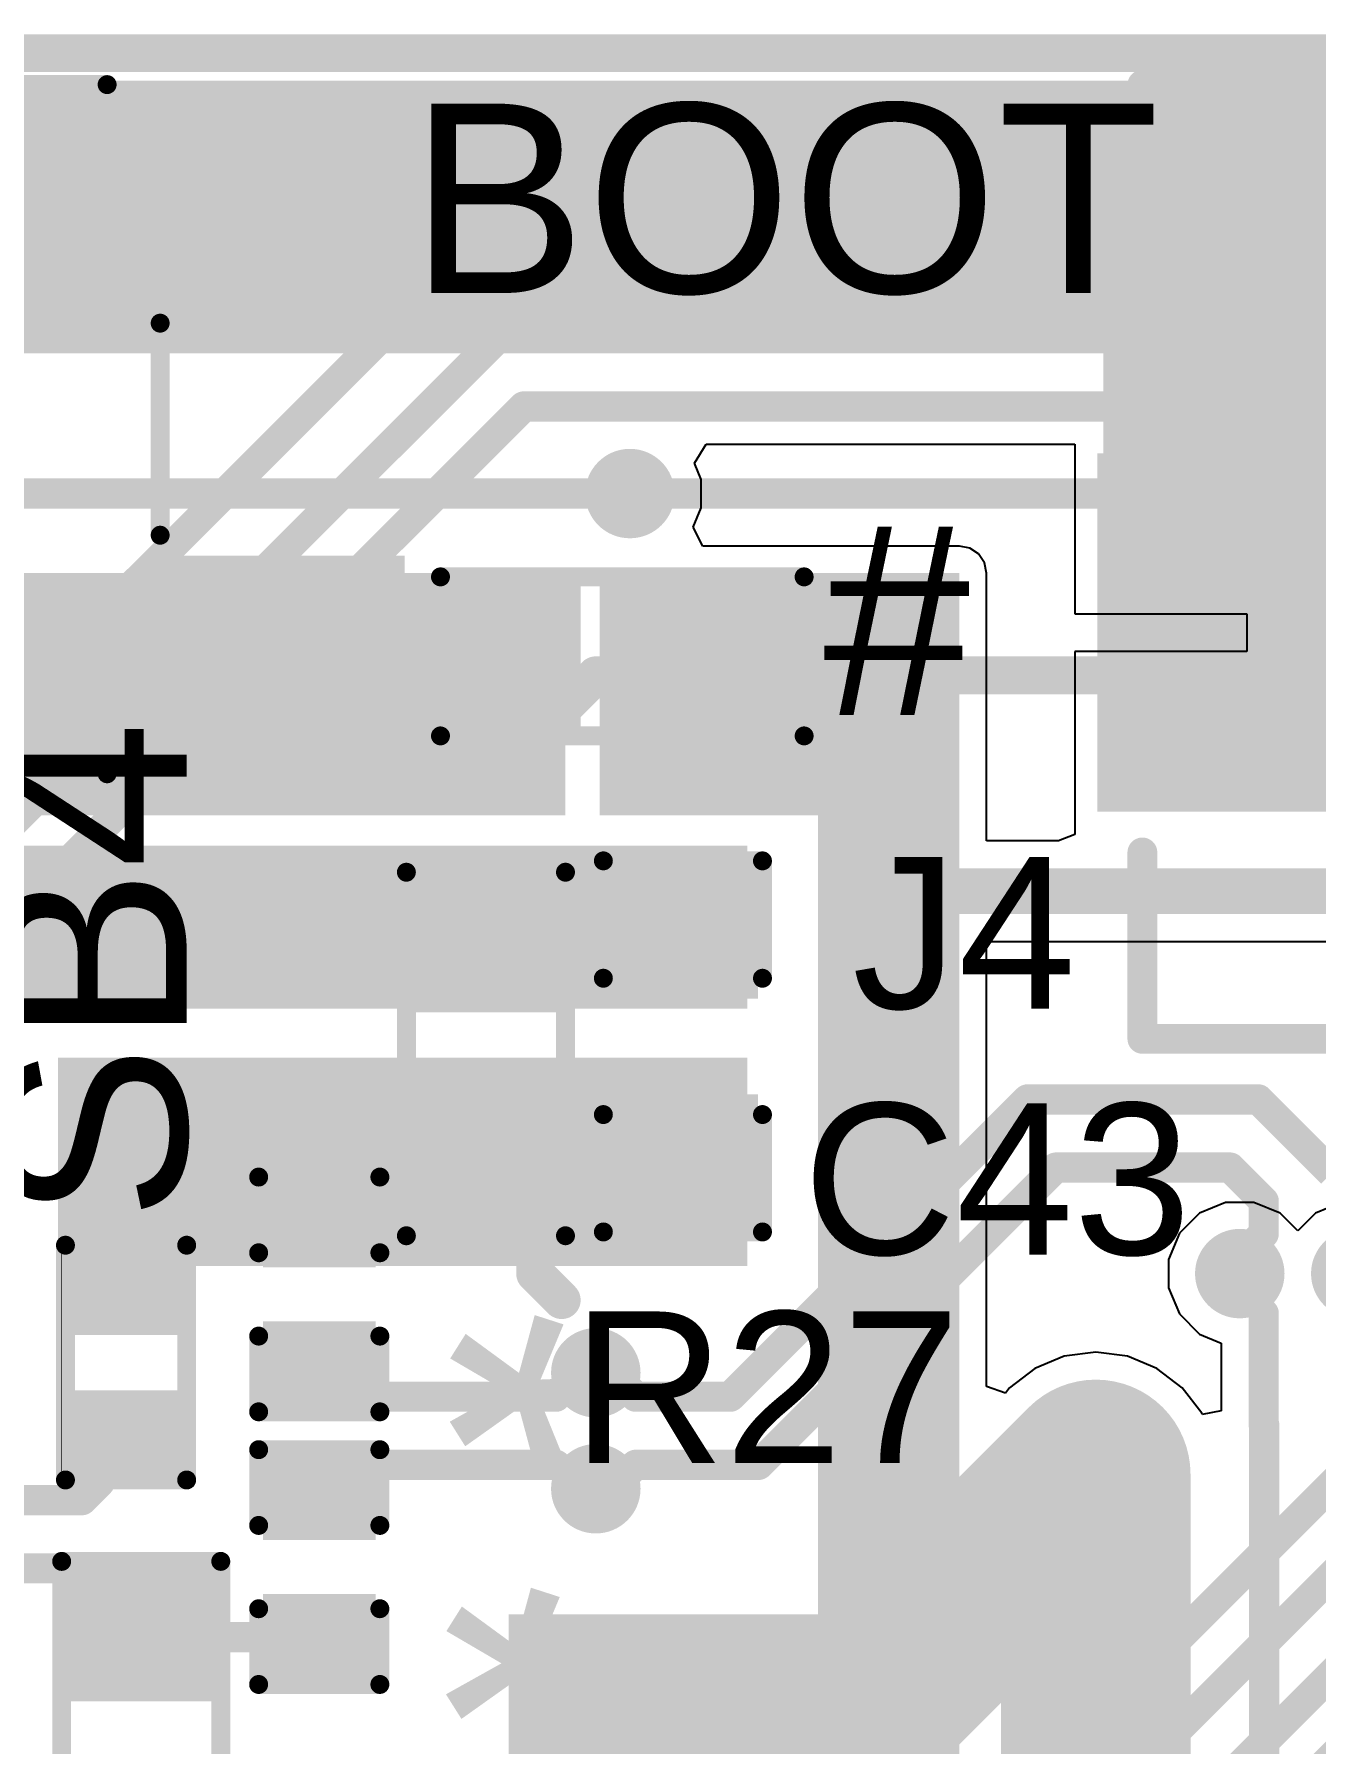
# Model space of a CAD drawing. Header units: millimetres. Extents: x -0.43 to 2.06, y -0.4 to 2.49.
# Drawn here: x 0.1018 to 0.4401, y 2.0338 to 2.4853 of the extents above; entities that cross this region are included whole.
import ezdxf

# ---------------------------------------------------------------- set-up
doc = ezdxf.new("R2010")
doc.units = ezdxf.units.MM
doc.header["$MEASUREMENT"] = 0
for name, color, linetype in [('BottomLayer', 5, 'Continuous'), ('Mechanical2', 216, 'Continuous'), ('TopLayer', 1, 'Continuous'), ('TopOverlay', 2, 'Continuous'), ('TopPaste', 8, 'Continuous'), ('TopSolder', 216, 'Continuous'), ('ViaHoleLayer', 16, 'Continuous')]:
    doc.layers.add(name, color=color, linetype=linetype)
doc.styles.add('Arial', font='', dxfattribs={"height": 0.2})
doc.styles.get('Arial').set_extended_font_data('Arial')

# ---------------------------------------------------------------- blocks, each defined once
blk = doc.blocks.new('SOLDER_BRIDGE_0402_8')
at = {"layer": 'TopLayer'}
for points in [[(-0.0275, -0.0125), (-0.0275, 0.0125), (-0.0095, 0.0125), (-0.0095, -0.0125)], [(0.0095, -0.0125), (0.0095, 0.0125), (0.0275, 0.0125), (0.0275, -0.0125)]]:
    blk.add_hatch(color=1, dxfattribs=at).paths.add_polyline_path(points)
at = {"layer": 'TopPaste'}
for points in [[(-0.0275, -0.0125), (-0.0275, 0.0125), (-0.0095, 0.0125), (-0.0095, -0.0125)], [(0.0095, -0.0125), (0.0095, 0.0125), (0.0275, 0.0125), (0.0275, -0.0125)]]:
    blk.add_hatch(color=8, dxfattribs=at).paths.add_polyline_path(points)
at = {"layer": 'TopSolder'}
for points in [[(-0.02967, -0.01467), (-0.02967, 0.01467), (-0.00733, 0.01467), (-0.00733, -0.01467)], [(0.00733, -0.01467), (0.00733, 0.01467), (0.02967, 0.01467), (0.02967, -0.01467)]]:
    blk.add_hatch(color=216, dxfattribs=at).paths.add_polyline_path(points)
at = {"layer": 'TopOverlay'}
for points, const_width in [([(0.031, 0.016), (-0.031, 0.016)], 0.005), ([(-0.031, -0.016), (-0.031, 0.016)], 0.005), ([(0.031, -0.016), (0.031, 0.016)], 0.005), ([(0.031, -0.016), (-0.031, -0.016)], 0.005), ([(0.032, -0.017), (-0.032, -0.017)], 0.000127)]:
    blk.add_lwpolyline(points, dxfattribs=dict(at, const_width=const_width))
for points, const_width in [([(-0.03225, 0.016, 1), (-0.02975, 0.016, 1)], 0.0025), ([(-0.03225, 0.016, 1), (-0.02975, 0.016, 1)], 0.0025), ([(0.02975, 0.016, 1), (0.03225, 0.016, 1)], 0.0025), ([(0.02975, 0.016, 1), (0.03225, 0.016, 1)], 0.0025), ([(-0.03225, -0.016, 1), (-0.02975, -0.016, 1)], 0.0025), ([(-0.03225, -0.016, 1), (-0.02975, -0.016, 1)], 0.0025), ([(0.02975, -0.016, 1), (0.03225, -0.016, 1)], 0.0025), ([(0.02975, -0.016, 1), (0.03225, -0.016, 1)], 0.0025), ([(-0.03203, -0.017, 1), (-0.03197, -0.017, 1)], 0.0000635), ([(0.03197, -0.017, 1), (0.03203, -0.017, 1)], 0.0000635)]:
    blk.add_lwpolyline(points, format="xyb", close=True, dxfattribs=dict(at, const_width=const_width))
blk = doc.blocks.new('TS_1109S_C_B_58')
at = {"layer": 'TopLayer'}
for points in [[(-0.15551, 0.08071), (-0.10039, 0.08071), (-0.10039, 0.0374), (-0.15551, 0.0374)], [(0.10039, 0.08071), (0.15551, 0.08071), (0.15551, 0.0374), (0.10039, 0.0374)], [(-0.15551, -0.0374), (-0.10039, -0.0374), (-0.10039, -0.08071), (-0.15551, -0.08071)], [(0.10039, -0.0374), (0.15551, -0.0374), (0.15551, -0.08071), (0.10039, -0.08071)]]:
    blk.add_hatch(color=1, dxfattribs=at).paths.add_polyline_path(points)
at = {"layer": 'TopPaste'}
for points in [[(-0.15551, 0.08071), (-0.10039, 0.08071), (-0.10039, 0.0374), (-0.15551, 0.0374)], [(0.10039, 0.08071), (0.15551, 0.08071), (0.15551, 0.0374), (0.10039, 0.0374)], [(-0.15551, -0.0374), (-0.10039, -0.0374), (-0.10039, -0.08071), (-0.15551, -0.08071)], [(0.10039, -0.0374), (0.15551, -0.0374), (0.15551, -0.08071), (0.10039, -0.08071)]]:
    blk.add_hatch(color=8, dxfattribs=at).paths.add_polyline_path(points)
at = {"layer": 'TopSolder'}
for points in [[(-0.15951, 0.08471), (-0.09639, 0.08471), (-0.09639, 0.0334), (-0.15951, 0.0334)], [(0.09639, 0.08471), (0.15951, 0.08471), (0.15951, 0.0334), (0.09639, 0.0334)], [(-0.15951, -0.0334), (-0.09639, -0.0334), (-0.09639, -0.08471), (-0.15951, -0.08471)], [(0.09639, -0.0334), (0.15951, -0.0334), (0.15951, -0.08471), (0.09639, -0.08471)]]:
    blk.add_hatch(color=216, dxfattribs=at).paths.add_polyline_path(points)
at = {"layer": 'TopOverlay', "const_width": 0.005}
for points in [[(-0.079, 0.091), (0.081, 0.091)], [(-0.095, -0.028), (-0.095, 0.028)], [(0.095, -0.028), (0.095, 0.028)], [(-0.079, -0.091), (0.081, -0.091)]]:
    blk.add_lwpolyline(points, dxfattribs=at)
at = {"layer": 'TopOverlay'}
for points, const_width in [([(-0.08025, 0.091, 1), (-0.07775, 0.091, 1)], 0.0025), ([(0.07975, 0.091, 1), (0.08225, 0.091, 1)], 0.0025), ([(0.04826, 0, 1), (-0.04826, 0, 1)], 0.005), ([(-0.09625, 0.028, 1), (-0.09375, 0.028, 1)], 0.0025), ([(0.09375, 0.028, 1), (0.09625, 0.028, 1)], 0.0025), ([(0.02193, 0, 1), (-0.02193, 0, 1)], 0.01), ([(-0.02443, 0, 1), (-0.01943, 0, 1)], 0.005), ([(0.01943, 0, 1), (0.02443, 0, 1)], 0.005), ([(-0.04951, 0, 1), (-0.04701, 0, 1)], 0.0025), ([(0.04701, 0, 1), (0.04951, 0, 1)], 0.0025), ([(-0.09625, -0.028, 1), (-0.09375, -0.028, 1)], 0.0025), ([(0.09375, -0.028, 1), (0.09625, -0.028, 1)], 0.0025), ([(-0.08025, -0.091, 1), (-0.07775, -0.091, 1)], 0.0025), ([(0.07975, -0.091, 1), (0.08225, -0.091, 1)], 0.0025)]:
    blk.add_lwpolyline(points, format="xyb", close=True, dxfattribs=dict(at, const_width=const_width))
blk = doc.blocks.new('RES_0603_68')
at = {"layer": 'TopLayer'}
for points in [[(-0.015, 0.0175), (-0.015, -0.0175), (-0.045, -0.0175), (-0.045, 0.0175)], [(0.045, 0.0175), (0.045, -0.0175), (0.015, -0.0175), (0.015, 0.0175)]]:
    blk.add_hatch(color=1, dxfattribs=at).paths.add_polyline_path(points)
at = {"layer": 'TopPaste'}
for points in [[(-0.015, 0.0175), (-0.015, -0.0175), (-0.045, -0.0175), (-0.045, 0.0175)], [(0.045, 0.0175), (0.045, -0.0175), (0.015, -0.0175), (0.015, 0.0175)]]:
    blk.add_hatch(color=8, dxfattribs=at).paths.add_polyline_path(points)
at = {"layer": 'TopSolder'}
for points in [[(-0.011, 0.0215), (-0.011, -0.0215), (-0.049, -0.0215), (-0.049, 0.0215)], [(0.049, 0.0215), (0.049, -0.0215), (0.011, -0.0215), (0.011, 0.0215)]]:
    blk.add_hatch(color=216, dxfattribs=at).paths.add_polyline_path(points)
at = {"layer": 'TopOverlay', "const_width": 0.005}
for points in [[(-0.048, 0.021), (-0.048, -0.021)], [(-0.048, 0.021), (0.048, 0.021)], [(0.048, 0.021), (0.048, -0.021)], [(-0.048, -0.021), (0.048, -0.021)]]:
    blk.add_lwpolyline(points, dxfattribs=at)
at = {"layer": 'TopOverlay', "const_width": 0.0025}
for points in [[(-0.04925, 0.021, 1), (-0.04675, 0.021, 1)], [(-0.04925, 0.021, 1), (-0.04675, 0.021, 1)], [(0.04675, 0.021, 1), (0.04925, 0.021, 1)], [(0.04675, 0.021, 1), (0.04925, 0.021, 1)], [(-0.04925, -0.021, 1), (-0.04675, -0.021, 1)], [(-0.04925, -0.021, 1), (-0.04675, -0.021, 1)], [(0.04675, -0.021, 1), (0.04925, -0.021, 1)], [(0.04675, -0.021, 1), (0.04925, -0.021, 1)]]:
    blk.add_lwpolyline(points, format="xyb", close=True, dxfattribs=at)
blk = doc.blocks.new('RES_0603_69')
at = {"layer": 'TopLayer'}
for points in [[(-0.015, 0.0175), (-0.015, -0.0175), (-0.045, -0.0175), (-0.045, 0.0175)], [(0.045, 0.0175), (0.045, -0.0175), (0.015, -0.0175), (0.015, 0.0175)]]:
    blk.add_hatch(color=1, dxfattribs=at).paths.add_polyline_path(points)
at = {"layer": 'TopPaste'}
for points in [[(-0.015, 0.0175), (-0.015, -0.0175), (-0.045, -0.0175), (-0.045, 0.0175)], [(0.045, 0.0175), (0.045, -0.0175), (0.015, -0.0175), (0.015, 0.0175)]]:
    blk.add_hatch(color=8, dxfattribs=at).paths.add_polyline_path(points)
at = {"layer": 'TopSolder'}
for points in [[(-0.011, 0.0215), (-0.011, -0.0215), (-0.049, -0.0215), (-0.049, 0.0215)], [(0.049, 0.0215), (0.049, -0.0215), (0.011, -0.0215), (0.011, 0.0215)]]:
    blk.add_hatch(color=216, dxfattribs=at).paths.add_polyline_path(points)
at = {"layer": 'TopOverlay', "const_width": 0.005}
for points in [[(-0.048, -0.021), (-0.048, 0.021)], [(0.048, 0.021), (-0.048, 0.021)], [(0.048, -0.021), (0.048, 0.021)], [(0.048, -0.021), (-0.048, -0.021)]]:
    blk.add_lwpolyline(points, dxfattribs=at)
at = {"layer": 'TopOverlay', "const_width": 0.0025}
for points in [[(-0.04925, 0.021, 1), (-0.04675, 0.021, 1)], [(-0.04925, 0.021, 1), (-0.04675, 0.021, 1)], [(0.04675, 0.021, 1), (0.04925, 0.021, 1)], [(0.04675, 0.021, 1), (0.04925, 0.021, 1)], [(-0.04925, -0.021, 1), (-0.04675, -0.021, 1)], [(-0.04925, -0.021, 1), (-0.04675, -0.021, 1)], [(0.04675, -0.021, 1), (0.04925, -0.021, 1)], [(0.04675, -0.021, 1), (0.04925, -0.021, 1)]]:
    blk.add_lwpolyline(points, format="xyb", close=True, dxfattribs=at)
blk = doc.blocks.new('RES_0603_86')
at = {"layer": 'TopLayer'}
for points in [[(-0.015, 0.0175), (-0.015, -0.0175), (-0.045, -0.0175), (-0.045, 0.0175)], [(0.045, 0.0175), (0.045, -0.0175), (0.015, -0.0175), (0.015, 0.0175)]]:
    blk.add_hatch(color=1, dxfattribs=at).paths.add_polyline_path(points)
at = {"layer": 'TopPaste'}
for points in [[(-0.015, 0.0175), (-0.015, -0.0175), (-0.045, -0.0175), (-0.045, 0.0175)], [(0.045, 0.0175), (0.045, -0.0175), (0.015, -0.0175), (0.015, 0.0175)]]:
    blk.add_hatch(color=8, dxfattribs=at).paths.add_polyline_path(points)
at = {"layer": 'TopSolder'}
for points in [[(-0.011, 0.0215), (-0.011, -0.0215), (-0.049, -0.0215), (-0.049, 0.0215)], [(0.049, 0.0215), (0.049, -0.0215), (0.011, -0.0215), (0.011, 0.0215)]]:
    blk.add_hatch(color=216, dxfattribs=at).paths.add_polyline_path(points)
at = {"layer": 'TopOverlay', "const_width": 0.005}
for points in [[(-0.048, 0.021), (-0.048, -0.021)], [(0.048, 0.021), (-0.048, 0.021)], [(0.048, 0.021), (0.048, -0.021)], [(0.048, -0.021), (-0.048, -0.021)]]:
    blk.add_lwpolyline(points, dxfattribs=at)
at = {"layer": 'TopOverlay', "const_width": 0.0025}
for points in [[(-0.04925, 0.021, 1), (-0.04675, 0.021, 1)], [(-0.04925, 0.021, 1), (-0.04675, 0.021, 1)], [(0.04675, 0.021, 1), (0.04925, 0.021, 1)], [(0.04675, 0.021, 1), (0.04925, 0.021, 1)], [(-0.04925, -0.021, 1), (-0.04675, -0.021, 1)], [(-0.04925, -0.021, 1), (-0.04675, -0.021, 1)], [(0.04675, -0.021, 1), (0.04925, -0.021, 1)], [(0.04675, -0.021, 1), (0.04925, -0.021, 1)]]:
    blk.add_lwpolyline(points, format="xyb", close=True, dxfattribs=at)
blk = doc.blocks.new('FH12A_40S_0_5SH_55__96')
at = {"layer": 'TopLayer'}
blk.add_hatch(color=1, dxfattribs=at).paths.add_polyline_path([(-0.49409, 0.10728), (-0.42323, 0.10728), (-0.42323, 0.02067), (-0.49409, 0.02067)])
at = {"layer": 'TopPaste'}
blk.add_hatch(color=8, dxfattribs=at).paths.add_polyline_path([(-0.49409, 0.10728), (-0.42323, 0.10728), (-0.42323, 0.02067), (-0.49409, 0.02067)])
at = {"layer": 'TopSolder'}
blk.add_hatch(color=216, dxfattribs=at).paths.add_polyline_path([(-0.49809, 0.11128), (-0.41923, 0.11128), (-0.41923, 0.01667), (-0.49809, 0.01667)])
at = {"layer": 'TopOverlay', "const_width": 0.00787}
for points in [[(-0.48622, 0.12205), (-0.48622, 0.20866)], [(-0.48622, 0.20866), (0.48622, 0.20866)], [(-0.48622, -0.04331), (-0.48622, 0.00591)], [(-0.48622, -0.04331), (-0.40453, -0.04331)]]:
    blk.add_lwpolyline(points, dxfattribs=at)
at = {"layer": 'TopOverlay', "const_width": 0.00394}
for points in [[(-0.48819, 0.20866, 1), (-0.48425, 0.20866, 1)], [(-0.48819, 0.20866, 1), (-0.48425, 0.20866, 1)], [(-0.48819, 0.12205, 1), (-0.48425, 0.12205, 1)], [(-0.48819, 0.00591, 1), (-0.48425, 0.00591, 1)], [(-0.48819, -0.04331, 1), (-0.48425, -0.04331, 1)], [(-0.48819, -0.04331, 1), (-0.48425, -0.04331, 1)]]:
    blk.add_lwpolyline(points, format="xyb", close=True, dxfattribs=at)
blk = doc.blocks.new('CAP_0603_116')
at = {"layer": 'TopLayer'}
for points in [[(-0.015, 0.0175), (-0.015, -0.0175), (-0.045, -0.0175), (-0.045, 0.0175)], [(0.045, 0.0175), (0.045, -0.0175), (0.015, -0.0175), (0.015, 0.0175)]]:
    blk.add_hatch(color=1, dxfattribs=at).paths.add_polyline_path(points)
at = {"layer": 'TopPaste'}
for points in [[(-0.015, 0.0175), (-0.015, -0.0175), (-0.045, -0.0175), (-0.045, 0.0175)], [(0.045, 0.0175), (0.045, -0.0175), (0.015, -0.0175), (0.015, 0.0175)]]:
    blk.add_hatch(color=8, dxfattribs=at).paths.add_polyline_path(points)
at = {"layer": 'TopSolder'}
for points in [[(-0.01264, 0.01986), (-0.01264, -0.01986), (-0.04736, -0.01986), (-0.04736, 0.01986)], [(0.04736, 0.01986), (0.04736, -0.01986), (0.01264, -0.01986), (0.01264, 0.01986)]]:
    blk.add_hatch(color=216, dxfattribs=at).paths.add_polyline_path(points)
at = {"layer": 'TopOverlay', "const_width": 0.005}
for points in [[(-0.018, 0.021), (-0.049, 0.021)], [(-0.049, -0.021), (-0.049, 0.021)], [(0.049, 0.021), (0.018, 0.021)], [(0.049, -0.021), (0.049, 0.021)], [(-0.018, -0.021), (-0.049, -0.021)], [(0.049, -0.021), (0.018, -0.021)]]:
    blk.add_lwpolyline(points, dxfattribs=at)
at = {"layer": 'TopOverlay', "const_width": 0.0025}
for points in [[(-0.05025, 0.021, 1), (-0.04775, 0.021, 1)], [(-0.05025, 0.021, 1), (-0.04775, 0.021, 1)], [(-0.01925, 0.021, 1), (-0.01675, 0.021, 1)], [(0.01675, 0.021, 1), (0.01925, 0.021, 1)], [(0.04775, 0.021, 1), (0.05025, 0.021, 1)], [(0.04775, 0.021, 1), (0.05025, 0.021, 1)], [(-0.05025, -0.021, 1), (-0.04775, -0.021, 1)], [(-0.05025, -0.021, 1), (-0.04775, -0.021, 1)], [(-0.01925, -0.021, 1), (-0.01675, -0.021, 1)], [(0.01675, -0.021, 1), (0.01925, -0.021, 1)], [(0.04775, -0.021, 1), (0.05025, -0.021, 1)], [(0.04775, -0.021, 1), (0.05025, -0.021, 1)]]:
    blk.add_lwpolyline(points, format="xyb", close=True, dxfattribs=at)
blk = doc.blocks.new('CAP_0402_117')
at = {"layer": 'TopLayer'}
for points in [[(-0.0275, -0.0125), (-0.0275, 0.0125), (-0.0095, 0.0125), (-0.0095, -0.0125)], [(0.0095, -0.0125), (0.0095, 0.0125), (0.0275, 0.0125), (0.0275, -0.0125)]]:
    blk.add_hatch(color=1, dxfattribs=at).paths.add_polyline_path(points)
at = {"layer": 'TopPaste'}
for points in [[(-0.0275, -0.0125), (-0.0275, 0.0125), (-0.0095, 0.0125), (-0.0095, -0.0125)], [(0.0095, -0.0125), (0.0095, 0.0125), (0.0275, 0.0125), (0.0275, -0.0125)]]:
    blk.add_hatch(color=8, dxfattribs=at).paths.add_polyline_path(points)
at = {"layer": 'TopSolder'}
for points in [[(-0.02986, -0.01486), (-0.02986, 0.01486), (-0.00714, 0.01486), (-0.00714, -0.01486)], [(0.00714, -0.01486), (0.00714, 0.01486), (0.02986, 0.01486), (0.02986, -0.01486)]]:
    blk.add_hatch(color=216, dxfattribs=at).paths.add_polyline_path(points)
at = {"layer": 'TopOverlay', "const_width": 0.005}
for points in [[(-0.031, 0.016), (-0.011, 0.016)], [(-0.031, 0.016), (-0.031, -0.016)], [(0.011, 0.016), (0.031, 0.016)], [(0.031, 0.016), (0.031, -0.016)], [(-0.031, -0.016), (-0.011, -0.016)], [(0.011, -0.016), (0.031, -0.016)]]:
    blk.add_lwpolyline(points, dxfattribs=at)
at = {"layer": 'TopOverlay', "const_width": 0.0025}
for points in [[(-0.03225, 0.016, 1), (-0.02975, 0.016, 1)], [(-0.03225, 0.016, 1), (-0.02975, 0.016, 1)], [(-0.01225, 0.016, 1), (-0.00975, 0.016, 1)], [(0.00975, 0.016, 1), (0.01225, 0.016, 1)], [(0.02975, 0.016, 1), (0.03225, 0.016, 1)], [(0.02975, 0.016, 1), (0.03225, 0.016, 1)], [(-0.03225, -0.016, 1), (-0.02975, -0.016, 1)], [(-0.03225, -0.016, 1), (-0.02975, -0.016, 1)], [(-0.01225, -0.016, 1), (-0.00975, -0.016, 1)], [(0.00975, -0.016, 1), (0.01225, -0.016, 1)], [(0.02975, -0.016, 1), (0.03225, -0.016, 1)], [(0.02975, -0.016, 1), (0.03225, -0.016, 1)]]:
    blk.add_lwpolyline(points, format="xyb", close=True, dxfattribs=at)
blk = doc.blocks.new('CAP_0402_119')
at = {"layer": 'TopLayer'}
for points in [[(-0.0275, -0.0125), (-0.0275, 0.0125), (-0.0095, 0.0125), (-0.0095, -0.0125)], [(0.0095, -0.0125), (0.0095, 0.0125), (0.0275, 0.0125), (0.0275, -0.0125)]]:
    blk.add_hatch(color=1, dxfattribs=at).paths.add_polyline_path(points)
at = {"layer": 'TopPaste'}
for points in [[(-0.0275, -0.0125), (-0.0275, 0.0125), (-0.0095, 0.0125), (-0.0095, -0.0125)], [(0.0095, -0.0125), (0.0095, 0.0125), (0.0275, 0.0125), (0.0275, -0.0125)]]:
    blk.add_hatch(color=8, dxfattribs=at).paths.add_polyline_path(points)
at = {"layer": 'TopSolder'}
for points in [[(-0.02986, -0.01486), (-0.02986, 0.01486), (-0.00714, 0.01486), (-0.00714, -0.01486)], [(0.00714, -0.01486), (0.00714, 0.01486), (0.02986, 0.01486), (0.02986, -0.01486)]]:
    blk.add_hatch(color=216, dxfattribs=at).paths.add_polyline_path(points)
at = {"layer": 'TopOverlay', "const_width": 0.005}
for points in [[(-0.011, 0.016), (-0.031, 0.016)], [(-0.031, -0.016), (-0.031, 0.016)], [(0.031, 0.016), (0.011, 0.016)], [(0.031, -0.016), (0.031, 0.016)], [(-0.011, -0.016), (-0.031, -0.016)], [(0.031, -0.016), (0.011, -0.016)]]:
    blk.add_lwpolyline(points, dxfattribs=at)
at = {"layer": 'TopOverlay', "const_width": 0.0025}
for points in [[(-0.03225, 0.016, 1), (-0.02975, 0.016, 1)], [(-0.03225, 0.016, 1), (-0.02975, 0.016, 1)], [(-0.01225, 0.016, 1), (-0.00975, 0.016, 1)], [(0.00975, 0.016, 1), (0.01225, 0.016, 1)], [(0.02975, 0.016, 1), (0.03225, 0.016, 1)], [(0.02975, 0.016, 1), (0.03225, 0.016, 1)], [(-0.03225, -0.016, 1), (-0.02975, -0.016, 1)], [(-0.03225, -0.016, 1), (-0.02975, -0.016, 1)], [(-0.01225, -0.016, 1), (-0.00975, -0.016, 1)], [(0.00975, -0.016, 1), (0.01225, -0.016, 1)], [(0.02975, -0.016, 1), (0.03225, -0.016, 1)], [(0.02975, -0.016, 1), (0.03225, -0.016, 1)]]:
    blk.add_lwpolyline(points, format="xyb", close=True, dxfattribs=at)

msp = doc.modelspace()

# ---------------------------------------------------------------- hatches: boundary and pattern name
at = {"layer": 'BottomLayer'}
h = msp.add_hatch(color=5, dxfattribs=at)
edge = h.paths.add_edge_path()
edge.add_arc((0.259, 2.364), 0.01181, 0, 360)
h = msp.add_hatch(color=5, dxfattribs=at)
edge = h.paths.add_edge_path()
edge.add_arc((0.228, 2.294), 0.01181, 0, 360)
h = msp.add_hatch(color=5, dxfattribs=at)
edge = h.paths.add_edge_path()
edge.add_arc((0.42, 2.158), 0.01181, 0, 360)
h = msp.add_hatch(color=5, dxfattribs=at)
edge = h.paths.add_edge_path()
edge.add_arc((0.45062, 2.158), 0.01181, 0, 360)
h = msp.add_hatch(color=5, dxfattribs=at)
edge = h.paths.add_edge_path()
edge.add_arc((0.25, 2.13181), 0.01181, 0, 360)
h = msp.add_hatch(color=5, dxfattribs=at)
edge = h.paths.add_edge_path()
edge.add_arc((0.25, 2.10119), 0.01181, 0, 360)
h = msp.add_hatch(color=5, dxfattribs=at)
edge = h.paths.add_edge_path()
edge.add_arc((0.382, 2.105), 0.01181, 0, 360)
at = {"layer": 'TopLayer'}
for points in [[(-0.128, 2.401), (0.455, 2.401), (0.455, 2.473), (-0.128, 2.473)], [(0.384, 2.284), (0.463, 2.284), (0.463, 2.472), (0.384, 2.472)], [(0.425, 2.453), (1.418, 2.453), (1.418, 2.473), (0.425, 2.473)], [(-0.125, 2.279), (0.242, 2.279), (0.242, 2.343), (-0.125, 2.343)], [(0.251, 2.279), (0.346, 2.279), (0.346, 2.343), (0.251, 2.343)], [(0.30869, 2.056), (0.346, 2.056), (0.346, 2.343), (0.30869, 2.343)], [(0.084, 2.228), (0.29, 2.228), (0.29, 2.271), (0.084, 2.271)], [(0.108, 2.144), (0.142, 2.144), (0.142, 2.215), (0.108, 2.215)], [(0.136, 2.16), (0.29, 2.16), (0.29, 2.215), (0.136, 2.215)], [(0.227, 1.79616), (0.346, 1.79616), (0.346, 2.068), (0.227, 2.068)]]:
    msp.add_hatch(color=1, dxfattribs=at).paths.add_polyline_path(points)
h = msp.add_hatch(color=1, dxfattribs=at)
edge = h.paths.add_edge_path()
edge.add_arc((0.259, 2.364), 0.01181, 0, 360)
h = msp.add_hatch(color=1, dxfattribs=at)
edge = h.paths.add_edge_path()
edge.add_arc((0.228, 2.294), 0.01181, 0, 360)
h = msp.add_hatch(color=1, dxfattribs=at)
edge = h.paths.add_edge_path()
edge.add_arc((0.42, 2.158), 0.01181, 0, 360)
h = msp.add_hatch(color=1, dxfattribs=at)
edge = h.paths.add_edge_path()
edge.add_arc((0.45062, 2.158), 0.01181, 0, 360)
h = msp.add_hatch(color=1, dxfattribs=at)
edge = h.paths.add_edge_path()
edge.add_arc((0.25, 2.13181), 0.01181, 0, 360)
h = msp.add_hatch(color=1, dxfattribs=at)
edge = h.paths.add_edge_path()
edge.add_arc((0.25, 2.10119), 0.01181, 0, 360)
h = msp.add_hatch(color=1, dxfattribs=at)
edge = h.paths.add_edge_path()
edge.add_arc((0.382, 2.105), 0.01181, 0, 360)
at = {"layer": 'ViaHoleLayer'}
h = msp.add_hatch(color=16, dxfattribs=at)
edge = h.paths.add_edge_path()
edge.add_arc((0.259, 2.364), 0.00591, 0, 360)
h = msp.add_hatch(color=16, dxfattribs=at)
edge = h.paths.add_edge_path()
edge.add_arc((0.228, 2.294), 0.00591, 0, 360)
h = msp.add_hatch(color=16, dxfattribs=at)
edge = h.paths.add_edge_path()
edge.add_arc((0.42, 2.158), 0.00591, 0, 360)
h = msp.add_hatch(color=16, dxfattribs=at)
edge = h.paths.add_edge_path()
edge.add_arc((0.25, 2.13181), 0.00591, 0, 360)
h = msp.add_hatch(color=16, dxfattribs=at)
edge = h.paths.add_edge_path()
edge.add_arc((0.382, 2.105), 0.00591, 0, 360)
h = msp.add_hatch(color=16, dxfattribs=at)
edge = h.paths.add_edge_path()
edge.add_arc((0.25, 2.10119), 0.00591, 0, 360)

# ---------------------------------------------------------------- linework, layer by layer
at = {"layer": 'BottomLayer'}
for points, const_width in [([(0.118, 2.33), (0.222, 2.434)], 0.008), ([(0.222, 2.434), (0.545, 2.434)], 0.008), ([(-0.095, 2.086), (0.23, 2.411)], 0.008), ([(0.23, 2.411), (0.615, 2.411)], 0.008), ([(-0.072, 2.084), (0.231, 2.387)], 0.008), ([(0.231, 2.387), (0.747, 2.387)], 0.008), ([(0.259, 2.364), (0.5005, 2.364)], 0.008), ([(0.106, 2.318), (0.118, 2.33)], 0.008), ([(0.08938, 2.30138), (0.106, 2.318)], 0.008), ([(0.228, 2.294), (0.25, 2.316)], 0.01), ([(0.25, 2.316), (0.489, 2.316)], 0.01), ([(0.1653, 1.7513), (0.723, 2.309)], 0.008), ([(0.0653, 1.6993), (0.67, 2.304)], 0.008), ([(0.1153, 1.7233), (0.697, 2.305)], 0.008), ([(0.0153, 1.6733), (0.644, 2.302)], 0.008), ([(0.2855, 2.1255), (0.364, 2.204)], 0.008), ([(0.364, 2.204), (0.42489, 2.204)], 0.008), ([(0.42489, 2.204), (0.44431, 2.18458)], 0.008), ([(0.29296, 2.1075), (0.37146, 2.186)], 0.008), ([(0.37146, 2.186), (0.41744, 2.186)], 0.008), ([(0.41744, 2.186), (0.42631, 2.17712)], 0.008), ([(0.42631, 2.16854), (0.42631, 2.17712)], 0.008), ([(0.42, 2.16223), (0.42631, 2.16854)], 0.008), ([(0.42, 2.158), (0.42, 2.16223)], 0.008), ([(0.25, 2.13181), (0.25423, 2.13181)], 0.008), ([(0.25423, 2.13181), (0.26054, 2.1255)], 0.008), ([(0.17, 1.893), (0.382, 2.105)], 0.05), ([(0.26054, 2.1255), (0.2855, 2.1255)], 0.008), ([(0.25423, 2.10119), (0.26054, 2.1075)], 0.008), ([(0.26054, 2.1075), (0.29296, 2.1075)], 0.008), ([(0.25, 2.10119), (0.25423, 2.10119)], 0.008)]:
    msp.add_lwpolyline(points, dxfattribs=dict(at, const_width=const_width))
for points, const_width in [([(0.22, 2.434, 1), (0.224, 2.434, 1)], 0.004), ([(0.22, 2.434, 1), (0.224, 2.434, 1)], 0.004), ([(0.228, 2.411, 1), (0.232, 2.411, 1)], 0.004), ([(0.228, 2.411, 1), (0.232, 2.411, 1)], 0.004), ([(0.229, 2.387, 1), (0.233, 2.387, 1)], 0.004), ([(0.229, 2.387, 1), (0.233, 2.387, 1)], 0.004), ([(0.257, 2.364, 1), (0.261, 2.364, 1)], 0.004), ([(0.116, 2.33, 1), (0.12, 2.33, 1)], 0.004), ([(0.116, 2.33, 1), (0.12, 2.33, 1)], 0.004), ([(0.104, 2.318, 1), (0.108, 2.318, 1)], 0.004), ([(0.104, 2.318, 1), (0.108, 2.318, 1)], 0.004), ([(0.2475, 2.316, 1), (0.2525, 2.316, 1)], 0.005), ([(0.2475, 2.316, 1), (0.2525, 2.316, 1)], 0.005), ([(0.2255, 2.294, 1), (0.2305, 2.294, 1)], 0.005), ([(0.362, 2.204, 1), (0.366, 2.204, 1)], 0.004), ([(0.362, 2.204, 1), (0.366, 2.204, 1)], 0.004), ([(0.42289, 2.204, 1), (0.42689, 2.204, 1)], 0.004), ([(0.42289, 2.204, 1), (0.42689, 2.204, 1)], 0.004), ([(0.36946, 2.186, 1), (0.37346, 2.186, 1)], 0.004), ([(0.36946, 2.186, 1), (0.37346, 2.186, 1)], 0.004), ([(0.41544, 2.186, 1), (0.41944, 2.186, 1)], 0.004), ([(0.41544, 2.186, 1), (0.41944, 2.186, 1)], 0.004), ([(0.42431, 2.17712, 1), (0.42831, 2.17712, 1)], 0.004), ([(0.42431, 2.17712, 1), (0.42831, 2.17712, 1)], 0.004), ([(0.42431, 2.16854, 1), (0.42831, 2.16854, 1)], 0.004), ([(0.42431, 2.16854, 1), (0.42831, 2.16854, 1)], 0.004), ([(0.418, 2.16223, 1), (0.422, 2.16223, 1)], 0.004), ([(0.418, 2.16223, 1), (0.422, 2.16223, 1)], 0.004), ([(0.418, 2.158, 1), (0.422, 2.158, 1)], 0.004), ([(0.248, 2.13181, 1), (0.252, 2.13181, 1)], 0.004), ([(0.25223, 2.13181, 1), (0.25623, 2.13181, 1)], 0.004), ([(0.25223, 2.13181, 1), (0.25623, 2.13181, 1)], 0.004), ([(0.25854, 2.1255, 1), (0.26254, 2.1255, 1)], 0.004), ([(0.25854, 2.1255, 1), (0.26254, 2.1255, 1)], 0.004), ([(0.2835, 2.1255, 1), (0.2875, 2.1255, 1)], 0.004), ([(0.2835, 2.1255, 1), (0.2875, 2.1255, 1)], 0.004), ([(0.3695, 2.105, 1), (0.3945, 2.105, 1)], 0.025), ([(0.25854, 2.1075, 1), (0.26254, 2.1075, 1)], 0.004), ([(0.25854, 2.1075, 1), (0.26254, 2.1075, 1)], 0.004), ([(0.29096, 2.1075, 1), (0.29496, 2.1075, 1)], 0.004), ([(0.29096, 2.1075, 1), (0.29496, 2.1075, 1)], 0.004), ([(0.248, 2.10119, 1), (0.252, 2.10119, 1)], 0.004), ([(0.25223, 2.10119, 1), (0.25623, 2.10119, 1)], 0.004), ([(0.25223, 2.10119, 1), (0.25623, 2.10119, 1)], 0.004)]:
    msp.add_lwpolyline(points, format="xyb", close=True, dxfattribs=dict(at, const_width=const_width))
at = {"layer": 'Mechanical2', "const_width": 0.01}
msp.add_lwpolyline([(-0.19685, 2.48032), (2.00787, 2.48032)], dxfattribs=at)
at = {"layer": 'TopLayer'}
for p, q in [((0.27604, 2.37202), (0.27912, 2.37702)), ((0.27912, 2.37702), (0.37642, 2.37702)), ((0.37642, 2.37702), (0.37642, 2.33228)), ((0.27781, 2.36774), (0.27604, 2.37202)), ((0.27781, 2.36026), (0.27781, 2.36774)), ((0.27569, 2.35514), (0.27781, 2.36026)), ((0.27827, 2.35014), (0.27569, 2.35514)), ((0.346, 2.35014), (0.27827, 2.35014)), ((0.34873, 2.34959), (0.346, 2.35014)), ((0.35105, 2.34805), (0.34873, 2.34959)), ((0.35259, 2.34573), (0.35105, 2.34805)), ((0.35314, 2.343), (0.35259, 2.34573)), ((0.35314, 2.27225), (0.35314, 2.343)), ((0.37642, 2.33228), (0.42185, 2.33228)), ((0.42185, 2.33228), (0.42185, 2.32228)), ((0.42185, 2.32228), (0.37642, 2.32228)), ((0.37642, 2.32228), (0.37642, 2.27398)), ((0.37213, 2.27225), (0.35314, 2.27225)), ((0.37642, 2.27398), (0.37213, 2.27225)), ((0.35314, 2.12816), (0.35314, 2.24575)), ((0.35314, 2.24575), (0.49251, 2.24575)), ((0.41626, 2.17681), (0.40934, 2.17395)), ((0.42374, 2.17681), (0.41626, 2.17681)), ((0.43066, 2.17395), (0.42374, 2.17681)), ((0.44688, 2.17681), (0.43997, 2.17395)), ((0.40934, 2.17395), (0.40405, 2.16866)), ((0.43531, 2.16929), (0.43066, 2.17395)), ((0.43997, 2.17395), (0.43531, 2.16929)), ((0.40405, 2.16866), (0.40119, 2.16174)), ((0.40119, 2.16174), (0.40119, 2.15426)), ((0.40119, 2.15426), (0.40405, 2.14734)), ((0.40405, 2.14734), (0.40934, 2.14205)), ((0.40934, 2.14205), (0.4151, 2.13967)), ((0.37365, 2.13618), (0.36586, 2.13295)), ((0.382, 2.13728), (0.37365, 2.13618)), ((0.39035, 2.13618), (0.382, 2.13728)), ((0.39814, 2.13295), (0.39035, 2.13618)), ((0.4151, 2.13967), (0.4151, 2.12179)), ((0.36586, 2.13295), (0.35918, 2.12782)), ((0.40482, 2.12782), (0.39814, 2.13295)), ((0.35814, 2.12647), (0.35314, 2.12816)), ((0.35918, 2.12782), (0.35814, 2.12647)), ((0.40995, 2.12114), (0.40482, 2.12782)), ((0.4101, 2.12079), (0.40995, 2.12114)), ((0.4151, 2.12179), (0.4101, 2.12079))]:
    msp.add_line(p, q, dxfattribs=at)
for points, const_width in [([(-0.147, 2.364), (0.259, 2.364)], 0.008), ([(0.424, 2.289), (0.555, 2.289)], 0.01), ([(0.328, 2.259), (0.498, 2.259)], 0.012), ([(0.42631, 2.11822), (0.42631, 2.14746)], 0.008), ([(0.177, 2.134), (0.1805, 2.134)], 0.008), ([(0.1805, 2.134), (0.189, 2.1255)], 0.008), ([(0.189, 2.1255), (0.23946, 2.1255)], 0.008), ([(0.382, 2.002), (0.382, 2.105)], 0.05), ([(0.42631, 2.11822), (0.42645, 2.11807)], 0.008), ([(0.42645, 2.02855), (0.42645, 2.11807)], 0.008), ([(0.11901, 2.111), (0.12401, 2.116)], 0.008), ([(0.12401, 2.116), (0.126, 2.116)], 0.008), ([(0.11901, 2.10286), (0.11901, 2.111)], 0.008), ([(0.1805, 2.099), (0.189, 2.1075)], 0.008), ([(0.189, 2.1075), (0.23946, 2.1075)], 0.008), ([(0.11433, 2.09817), (0.11901, 2.10286)], 0.008), ([(0.09093, 2.09817), (0.11433, 2.09817)], 0.008), ([(0.177, 2.099), (0.1805, 2.099)], 0.008), ([(0.09567, 2.08017), (0.11181, 2.08017)], 0.008), ([(0.11181, 2.08017), (0.1165, 2.07549)], 0.008), ([(0.1165, 2.075), (0.1165, 2.07549)], 0.008), ([(0.1165, 2.075), (0.1275, 2.064)], 0.008), ([(0.1275, 2.064), (0.13, 2.064)], 0.008), ([(0.13, 2.064), (0.132, 2.062)], 0.008), ([(0.132, 2.062), (0.177, 2.062)], 0.008)]:
    msp.add_lwpolyline(points, dxfattribs=dict(at, const_width=const_width))
for points, const_width in [([(0.257, 2.364, 1), (0.261, 2.364, 1)], 0.004), ([(0.4215, 2.289, 1), (0.4265, 2.289, 1)], 0.005), ([(0.325, 2.259, 1), (0.331, 2.259, 1)], 0.006), ([(0.42431, 2.14746, 1), (0.42831, 2.14746, 1)], 0.004), ([(0.175, 2.134, 1), (0.179, 2.134, 1)], 0.004), ([(0.1785, 2.134, 1), (0.1825, 2.134, 1)], 0.004), ([(0.1785, 2.134, 1), (0.1825, 2.134, 1)], 0.004), ([(0.187, 2.1255, 1), (0.191, 2.1255, 1)], 0.004), ([(0.187, 2.1255, 1), (0.191, 2.1255, 1)], 0.004), ([(0.23746, 2.1255, 1), (0.24146, 2.1255, 1)], 0.004), ([(0.3695, 2.105, 1), (0.3945, 2.105, 1)], 0.025), ([(0.42431, 2.11822, 1), (0.42831, 2.11822, 1)], 0.004), ([(0.42431, 2.11822, 1), (0.42831, 2.11822, 1)], 0.004), ([(0.42445, 2.11807, 1), (0.42845, 2.11807, 1)], 0.004), ([(0.42445, 2.11807, 1), (0.42845, 2.11807, 1)], 0.004), ([(0.12201, 2.116, 1), (0.12601, 2.116, 1)], 0.004), ([(0.12201, 2.116, 1), (0.12601, 2.116, 1)], 0.004), ([(0.124, 2.116, 1), (0.128, 2.116, 1)], 0.004), ([(0.11701, 2.111, 1), (0.12101, 2.111, 1)], 0.004), ([(0.11701, 2.111, 1), (0.12101, 2.111, 1)], 0.004), ([(0.187, 2.1075, 1), (0.191, 2.1075, 1)], 0.004), ([(0.187, 2.1075, 1), (0.191, 2.1075, 1)], 0.004), ([(0.23746, 2.1075, 1), (0.24146, 2.1075, 1)], 0.004), ([(0.11701, 2.10286, 1), (0.12101, 2.10286, 1)], 0.004), ([(0.11701, 2.10286, 1), (0.12101, 2.10286, 1)], 0.004), ([(0.11233, 2.09817, 1), (0.11633, 2.09817, 1)], 0.004), ([(0.11233, 2.09817, 1), (0.11633, 2.09817, 1)], 0.004), ([(0.175, 2.099, 1), (0.179, 2.099, 1)], 0.004), ([(0.1785, 2.099, 1), (0.1825, 2.099, 1)], 0.004), ([(0.1785, 2.099, 1), (0.1825, 2.099, 1)], 0.004), ([(0.10981, 2.08017, 1), (0.11381, 2.08017, 1)], 0.004), ([(0.10981, 2.08017, 1), (0.11381, 2.08017, 1)], 0.004), ([(0.1145, 2.07549, 1), (0.1185, 2.07549, 1)], 0.004), ([(0.1145, 2.07549, 1), (0.1185, 2.07549, 1)], 0.004), ([(0.1145, 2.075, 1), (0.1185, 2.075, 1)], 0.004), ([(0.1145, 2.075, 1), (0.1185, 2.075, 1)], 0.004), ([(0.1255, 2.064, 1), (0.1295, 2.064, 1)], 0.004), ([(0.1255, 2.064, 1), (0.1295, 2.064, 1)], 0.004), ([(0.128, 2.064, 1), (0.132, 2.064, 1)], 0.004), ([(0.128, 2.064, 1), (0.132, 2.064, 1)], 0.004), ([(0.13, 2.062, 1), (0.134, 2.062, 1)], 0.004), ([(0.13, 2.062, 1), (0.134, 2.062, 1)], 0.004), ([(0.175, 2.062, 1), (0.179, 2.062, 1)], 0.004)]:
    msp.add_lwpolyline(points, format="xyb", close=True, dxfattribs=dict(at, const_width=const_width))
at = {"layer": 'TopOverlay', "const_width": 0.01}
for points in [[(0.234, 2.158), (0.234, 2.166)], [(0.234, 2.158), (0.241, 2.151)]]:
    msp.add_lwpolyline(points, dxfattribs=at)
at = {"layer": 'TopOverlay', "const_width": 0.005}
for points in [[(0.2315, 2.166, 1), (0.2365, 2.166, 1)], [(0.2315, 2.158, 1), (0.2365, 2.158, 1)], [(0.2315, 2.158, 1), (0.2365, 2.158, 1)], [(0.2385, 2.151, 1), (0.2435, 2.151, 1)]]:
    msp.add_lwpolyline(points, format="xyb", close=True, dxfattribs=at)

# ---------------------------------------------------------------- block references
for name, p in [('TS_1109S_C_B_58', (0.04, 2.381)), ('FH12A_40S_0_5SH_55__96', (0.88051, 2.26331))]:
    msp.add_blockref(name, p)
for name, p, rotation in [('RES_0603_86', (0.257, 2.321), 180), ('RES_0603_68', (0.221, 2.216), 90), ('CAP_0603_116', (0.273, 2.218), 270), ('CAP_0402_117', (0.177, 2.1525), 90), ('SOLDER_BRIDGE_0402_8', (0.126, 2.1345), 270), ('CAP_0402_119', (0.177, 2.0805), 270), ('RES_0603_69', (0.13, 2.034), 270)]:
    msp.add_blockref(name, p, dxfattribs=dict(rotation=rotation))

# ---------------------------------------------------------------- texts
at = {"layer": 'TopOverlay', "style": 'Arial'}
for s, height, rotation, p in [('BOOT', 0.05, 360, (0.20086, 2.41697)), ('#', 0.05, 360, (0.31, 2.30555)), ('SB4', 0.05, 90, (0.14199, 2.17184)), ('*', 0.08, 270, (0.17227, 2.14885)), ('*', 0.08, 270, (0.17127, 2.07685))]:
    msp.add_text(s, height=height, rotation=rotation, dxfattribs=at).set_placement(p)
for s, p in [('J4', (0.31768, 2.22801)), ('C43', (0.30468, 2.16301)), ('R27', (0.24368, 2.10801))]:
    msp.add_text(s, height=0.04, dxfattribs=at).set_placement(p)

doc.saveas('drawing.dxf')
